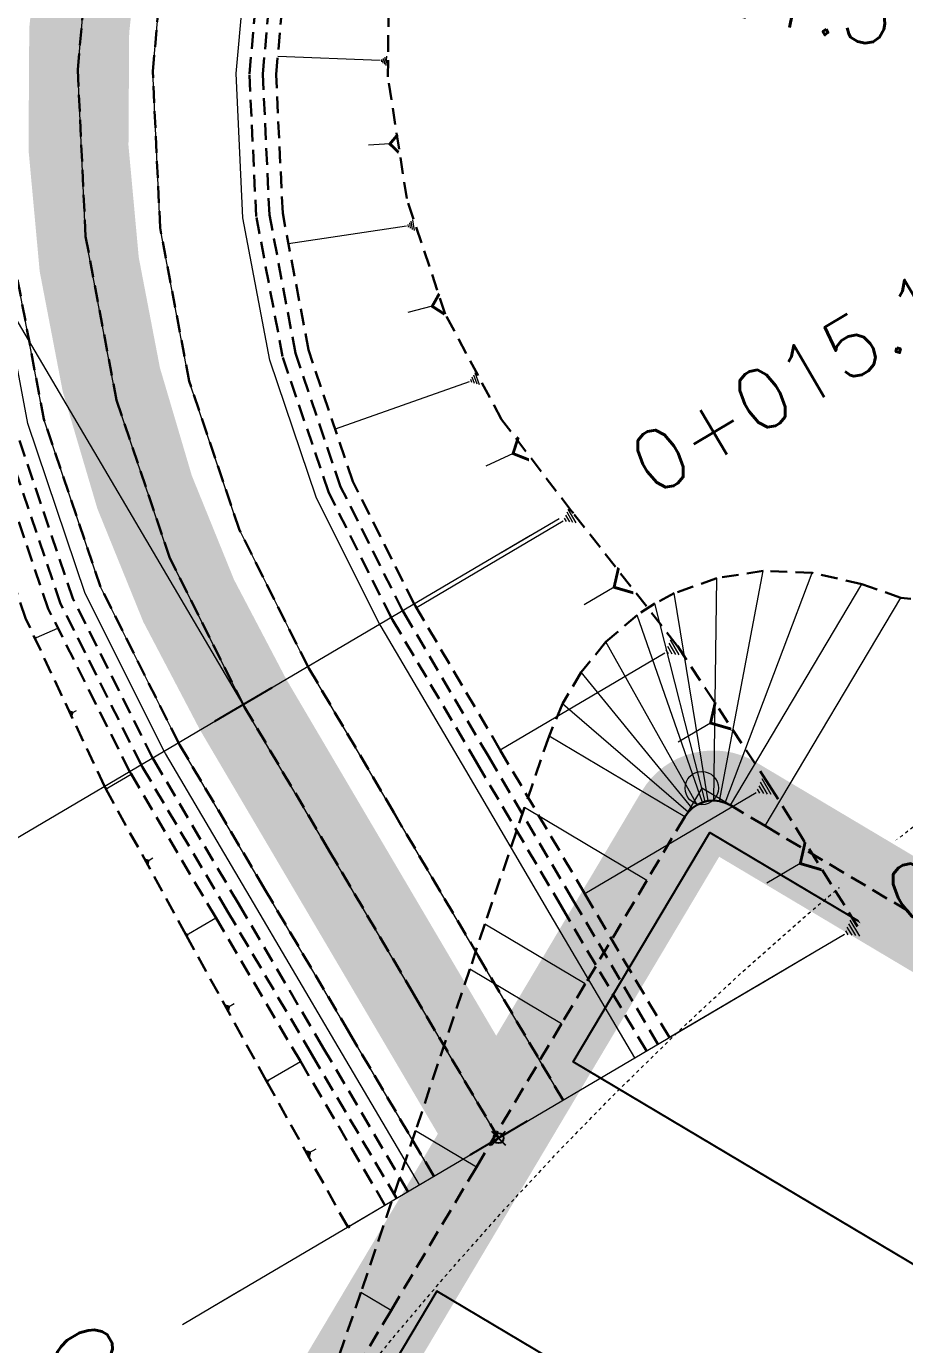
# Model space of a CAD drawing. Header units: metres. Extents: x 544752 to 548977, y 1840603 to 1844608.
# Drawn here: x 544916 to 544942.33, y 1843823.19 to 1843862.71 of the extents above; entities that cross this region are included whole.
import ezdxf

# ---------------------------------------------------------------- set-up
doc = ezdxf.new("R2010")
doc.units = ezdxf.units.M
doc.header["$MEASUREMENT"] = 0
for name, pattern in [('ACAD_ISO02W100', [15, 12, -3]), ('Anordnung Grundriss$0$GESTRICHELT', [0.75, 0.5, -0.25]), ('HIDDEN', [0.375, 0.25, -0.125])]:
    doc.linetypes.add(name, pattern=pattern)
doc.layers.add('C-ROAD', color=7, linetype='Continuous')
for name, color, linetype, lineweight in [('C-ROAD-CORR', 5, 'Continuous', 0), ('C-ROAD-MARK', 212, 'Continuous', 0), ('C-ROAD-SAMP', 150, 'HIDDEN', 0), ('C-ROAD-SAMP-TEXT', 11, 'Continuous', 0), ('C-ROAD-STAN', 11, 'Continuous', 0), ('C-TOPO-FEAT', 94, 'Continuous', 5), ('Đường', 5, 'ACAD_ISO02W100', 5)]:
    doc.layers.add(name, color=color, linetype=linetype, lineweight=lineweight)

# ---------------------------------------------------------------- blocks, each defined once
blk = doc.blocks.new('TB')
at = {"layer": 'Defpoints', "color": 5, "linetype": 'Anordnung Grundriss$0$GESTRICHELT', "lineweight": 5, "ltscale": 0.2}
blk.add_circle((-0.4049538253086098, -1.769394799566726e-07), 105.7280000291212, dxfattribs=at)
blk = doc.blocks.new('RFEWF34RF')
blk.add_lwpolyline([(467558.3739784134, 1441381.465170017), (467628.3739784134, 1441381.465170017), (467628.3739784134, 1441366.465170017), (467558.3739784134, 1441366.465170017)], close=True)
blk = doc.blocks.new('GFERFERF')
blk.add_lwpolyline([(467513.3739784134, 1441358.465170017), (467628.3739784134, 1441358.465170017), (467628.3739784134, 1441366.465170017), (467513.3739784134, 1441366.465170017)], close=True)
blk = doc.blocks.new('fcwdăed')
at = {"xscale": -1, "rotation": 19.89216182940478}
for name, p in [('GFERFERF', (1396356.812540187, 242240.5363757809, -3.31594075425429)), ('RFEWF34RF', (1396367.360318515, 242211.3860006156, -3.31594075425429))]:
    blk.add_blockref(name, p, dxfattribs=at)
blk = doc.blocks.new('STA')
blk.add_circle((0, 0), 0.03600344113496039)
blk = doc.blocks.new('PI')
h = blk.add_hatch(color=256)
h.dxf.hatch_style = 1
h.paths.add_polyline_path([(0.01097384885793593, 0, 1), (-0.01097384885793593, 0, 1)])
at = {"xscale": 0.3048, "yscale": 0.3048, "zscale": 0.3048}
blk.add_blockref('STA', (0, 0), dxfattribs=at)

msp = doc.modelspace()

# ---------------------------------------------------------------- linework, layer by layer
at = {"layer": 'C-ROAD', "color": 3, "linetype": 'Continuous', "lineweight": 13}
for p, q in [((544922.4993939651, 1843842.378310709), (544906.0413623105, 1843870.318242369)), ((544936.2510902489, 1843839.873911253), (544935.7396995205, 1843839.01456294)), ((544937.1104385619, 1843839.362520525), (544936.2510902489, 1843839.873911253))]:
    msp.add_line(p, q, dxfattribs=at)
at = {"layer": 'C-ROAD', "color": 1, "linetype": 'ACAD_ISO02W100', "lineweight": 60, "ltscale": 0.1, "const_width": 3, "flags": 128}
msp.add_lwpolyline([(544930.1552338644, 1843829.381395398), (544922.4993939651, 1843842.378310709)], dxfattribs=at)
at = {"layer": 'C-ROAD', "color": 1, "linetype": 'ACAD_ISO02W100', "lineweight": -3, "ltscale": 0.1, "const_width": 3, "flags": 128}
msp.add_lwpolyline([(544937.1104385619, 1843839.362520525, 0.414213562373095), (544935.7396995205, 1843839.01456294)], format="xyb", dxfattribs=at)
at = {"layer": 'C-ROAD-CORR', "color": 160, "linetype": 'Continuous'}
for p, q in [((544926.6106265621, 1843861.68619206, 762.7024715105712), (544923.5360339339, 1843861.809653724, 759.62214324127)), ((544926.746691124, 1843861.575341463, 762.843022826742), (544926.7551412133, 1843861.785775873, 762.843022826742)), ((544926.7920459779, 1843861.538391264, 762.8898732654656), (544926.8033127638, 1843861.818970477, 762.8898732654656)), ((544926.6559814161, 1843861.649241861, 762.7493219492948), (544926.6587981125, 1843861.719386664, 762.7493219492948)), ((544926.7013362701, 1843861.612291662, 762.7961723880184), (544926.7069696629, 1843861.752581269, 762.7961723880184)), ((544926.8982760047, 1843859.187107953, 762.8817036967818), (544926.2605409793, 1843859.152964661, 762.2415729081604)), ((544927.3969936384, 1843856.722367106, 763.0922341992135), (544923.8569619034, 1843856.194279777, 759.507273061881)), ((544927.4568422417, 1843856.690026904, 763.1467437563537), (544927.4447978406, 1843856.770766508, 763.1467437563537)), ((544927.5166908449, 1843856.657686703, 763.2012533134938), (544927.4926020429, 1843856.819165911, 763.2012533134938)), ((544927.5765394482, 1843856.625346501, 763.2557628706339), (544927.540406245, 1843856.867565314, 763.2557628706339)), ((544927.6363880514, 1843856.5930063, 763.3102724277741), (544927.5882104473, 1843856.915964716, 763.3102724277741)), ((544928.1685459501, 1843854.319060338, 763.3468956742597), (544927.4392117868, 1843854.137602787, 762.5947578112552)), ((544929.5899339301, 1843851.960237467, 763.9230452691581), (544929.4602247734, 1843852.326805996, 763.9230452691581)), ((544929.2807003324, 1843852.05704896, 763.6632421485474), (544925.2613194593, 1843850.634803291, 759.3901760887148)), ((544929.3580087317, 1843852.032846087, 763.7281929287001), (544929.3255814427, 1843852.124488219, 763.7281929287001)), ((544929.4353171312, 1843852.008643214, 763.7931437088528), (544929.3704625529, 1843852.191927478, 763.7931437088528)), ((544929.5126255306, 1843851.98444034, 763.8580944890055), (544929.4153436632, 1843852.259366737, 763.8580944890055)), ((544930.5915085403, 1843849.904994526, 764.0095080301912), (544929.7752859779, 1843849.522761104, 763.1064924137859)), ((544932.1955318057, 1843847.86356634, 764.4590246883946), (544932.1363203691, 1843847.964086471, 764.4590246883946)), ((544932.2921509448, 1843847.852780566, 764.5368001228297), (544932.1737280713, 1843848.053820828, 764.5368001228297)), ((544932.3887700838, 1843847.841994792, 764.6145755572649), (544932.2111357736, 1843848.143555184, 764.6145755572649)), ((544932.4853892227, 1843847.831209018, 764.6923509917), (544932.2485434759, 1843848.233289541, 764.6923509917)), ((544932.0989126668, 1843847.874352114, 764.3812492539595), (544927.6954153568, 1843845.280469674, 759.2705727163087)), ((544936.7856834937, 1843839.485601411, 759.1735901910492), (544938.0966561742, 1843846.386414672, 766.1978248848941)), ((544936.7856834937, 1843839.485601411, 759.1735901910492), (544938.0966561742, 1843846.386414672, 766.1978248848941)), ((544936.7856834937, 1843839.485601411, 759.1735901910492), (544938.0966561742, 1843846.386414672, 766.1978248848941)), ((544936.7856834937, 1843839.485601411, 759.1735901910492), (544938.0966561742, 1843846.386414672, 766.1978248848941)), ((544936.6122510385, 1843839.503085046, 759.1767497881841), (544936.7002963646, 1843846.170985018, 765.8452310261324)), ((544936.6122510385, 1843839.503085046, 759.1767497881841), (544936.7002963646, 1843846.170985018, 765.8452310261324)), ((544936.6122510385, 1843839.503085046, 759.1767497881841), (544936.7002963646, 1843846.170985018, 765.8452310261324)), ((544936.6122510385, 1843839.503085046, 759.1767497881841), (544936.7002963646, 1843846.170985018, 765.8452310261324)), ((544936.9534451186, 1843839.438267161, 759.1702227517351), (544939.5642713568, 1843846.327062675, 766.5371703748242)), ((544936.9534451186, 1843839.438267161, 759.1702227517351), (544939.5642713568, 1843846.327062675, 766.5371703748242)), ((544936.9534451186, 1843839.438267161, 759.1702227517351), (544939.5642713568, 1843846.327062675, 766.5371703748242)), ((544936.9534451186, 1843839.438267161, 759.1702227517351), (544939.5642713568, 1843846.327062675, 766.5371703748242)), ((544933.62230133, 1843845.895903851, 764.6476126541083), (544932.7214525093, 1843845.365258373, 763.6020921035896)), ((544936.4384174108, 1843839.490186835, 759.1796055403755), (544935.4252145739, 1843845.71594408, 765.4872701838157)), ((544936.4384174108, 1843839.490186835, 759.1796055403755), (544935.4252145739, 1843845.71594408, 765.4872701838157)), ((544936.4384174108, 1843839.490186835, 759.1796055403755), (544935.4252145739, 1843845.71594408, 765.4872701838157)), ((544936.4384174108, 1843839.490186835, 759.1796055403755), (544935.4252145739, 1843845.71594408, 765.4872701838157)), ((544936.3530046657, 1843839.472431083, 759.180838108706), (544934.8462918812, 1843845.407953484, 765.3046122374701)), ((544936.3530046657, 1843839.472431083, 759.180838108706), (544934.8462918812, 1843845.407953484, 765.3046122374701)), ((544936.3530046657, 1843839.472431083, 759.180838108706), (544934.8462918812, 1843845.407953484, 765.3046122374701)), ((544936.3530046657, 1843839.472431083, 759.180838108706), (544934.8462918812, 1843845.407953484, 765.3046122374701)), ((544936.2694644572, 1843839.447298685, 759.1820706770445), (544934.309451795, 1843845.061962459, 765.1290109772631)), ((544936.2694644572, 1843839.447298685, 759.1820706770445), (544934.309451795, 1843845.061962459, 765.1290109772631)), ((544936.2694644572, 1843839.447298685, 759.1820706770445), (544934.309451795, 1843845.061962459, 765.1290109772631)), ((544936.2694644572, 1843839.447298685, 759.1820706770445), (544934.309451795, 1843845.061962459, 765.1290109772631)), ((544916.2501284564, 1843844.406374692, 760.1705994477486), (544916.2757094414, 1843844.347770724, 760.1705994477486)), ((544916.2630934075, 1843844.403312693, 760.1599313527047), (544916.2822791461, 1843844.359359717, 760.1599313527047)), ((544916.2760583585, 1843844.400250694, 760.1492632576608), (544916.288848851, 1843844.370948711, 760.1492632576608)), ((544916.2890233096, 1843844.397188696, 760.1385951626169), (544916.2954185557, 1843844.382537704, 760.1385951626169)), ((544916.3019882606, 1843844.394126697, 760.127927067573), (544916.944155787, 1843844.674436691, 759.4265372667776)), ((544936.1105257275, 1843839.37572373, 759.1840702962558), (544933.3765331744, 1843844.258920057, 764.7805264653698)), ((544936.1105257275, 1843839.37572373, 759.1840702962558), (544933.3765331744, 1843844.258920057, 764.7805264653698)), ((544936.1105257275, 1843839.37572373, 759.1840702962558), (544933.3765331744, 1843844.258920057, 764.7805264653698)), ((544936.1105257275, 1843839.37572373, 759.1840702962558), (544933.3765331744, 1843844.258920057, 764.7805264653698)), ((544935.2534496408, 1843843.904996139, 765.0004999305338), (544935.1870982485, 1843844.017637395, 765.0004999305338)), ((544935.3617195078, 1843843.892909772, 765.0876538427037), (544935.2290167235, 1843844.118192285, 765.0876538427037)), ((544935.469989375, 1843843.880823405, 765.1748077548737), (544935.2709351983, 1843844.218747174, 765.1748077548737)), ((544935.5782592421, 1843843.868737038, 765.2619616670436), (544935.3128536731, 1843844.319302064, 765.2619616670436)), ((544935.1451797737, 1843843.917082505, 764.9133460183639), (544930.2106908752, 1843841.010419186, 759.1864033490552)), ((544935.9664304949, 1843839.277636738, 759.1855436405941), (544932.6385685154, 1843843.351681024, 764.446009608299)), ((544935.9664304949, 1843839.277636738, 759.1855436405941), (544932.6385685154, 1843843.351681024, 764.446009608299)), ((544935.9664304949, 1843839.277636738, 759.1855436405941), (544932.6385685154, 1843843.351681024, 764.446009608299)), ((544935.9664304949, 1843839.277636738, 759.1855436405941), (544932.6385685154, 1843843.351681024, 764.446009608299)), ((544917.3680386356, 1843842.136595376, 760.1472669483715), (544917.4979998474, 1843842.203132125, 760.0009148254868)), ((544935.8415570201, 1843839.156018034, 759.1864459432392), (544932.0750982908, 1843842.402152249, 764.1587289901067)), ((544935.8415570201, 1843839.156018034, 759.1864459432392), (544932.0750982908, 1843842.402152249, 764.1587289901067)), ((544935.8415570201, 1843839.156018034, 759.1864459432392), (544932.0750982908, 1843842.402152249, 764.1587289901067)), ((544935.8415570201, 1843839.156018034, 759.1864459432392), (544932.0750982908, 1843842.402152249, 764.1587289901067)), ((544936.5144364048, 1843841.825929664, 764.9893821180052), (544935.5427282783, 1843841.253544474, 763.8616226182198)), ((544935.7396995205, 1843839.01456294, 759.1867497881819), (544931.6719352443, 1843841.435254184, 763.9202952145341)), ((544935.7396995205, 1843839.01456294, 759.1867497881819), (544931.6719352443, 1843841.435254184, 763.9202952145341)), ((544935.7396995205, 1843839.01456294, 759.1867497881819), (544931.6719352443, 1843841.435254184, 763.9202952145341)), ((544935.7396995205, 1843839.01456294, 759.1867497881819), (544931.6719352443, 1843841.435254184, 763.9202952145341)), ((544918.4390931654, 1843839.882046748, 760.166786881039), (544919.141684276, 1843840.295908416, 759.3513632184666)), ((544938.2219017085, 1843839.696996432, 765.3376528098062), (544938.0146155045, 1843840.04889528, 765.3376528098062)), ((544938.3346491533, 1843839.684410225, 765.4284110341625), (544938.0582675477, 1843840.153608689, 765.4284110341625)), ((544918.3774296799, 1843839.888930358, 760.21642408984), (544918.4152191243, 1843839.824777212, 760.21642408984)), ((544918.3928455513, 1843839.887209455, 760.2040147876397), (544918.4211876346, 1843839.839094596, 760.2040147876397)), ((544918.4082614226, 1843839.885488553, 760.1916054854395), (544918.4271561449, 1843839.85341198, 760.1916054854395)), ((544918.423677294, 1843839.88376765, 760.1791961832392), (544918.4331246552, 1843839.867729364, 760.1791961832392)), ((544937.8836593746, 1843839.734755054, 765.0653781367371), (544932.745101169, 1843836.7078846, 759.1015936694652)), ((544937.9964068192, 1843839.722168847, 765.1561363610934), (544937.9273114179, 1843839.839468462, 765.1561363610934)), ((544938.1091542639, 1843839.709582639, 765.2468945854498), (544937.9709634612, 1843839.944181871, 765.2468945854498)), ((544934.6059513991, 1843837.109396341, 759.1867497881827), (544930.9354622015, 1843839.293672631, 763.4579971307915)), ((544934.6059513991, 1843837.109396341, 759.1867497881827), (544930.9354622015, 1843839.293672631, 763.4579971307915)), ((544934.6059513991, 1843837.109396341, 759.1867497881827), (544930.9354622015, 1843839.293672631, 763.4579971307915)), ((544934.6059513991, 1843837.109396341, 759.1867497881827), (544930.9354622015, 1843839.293672631, 763.4579971307915)), ((544919.6474148323, 1843837.693624108, 760.193939391622), (544919.7945357785, 1843837.78028578, 760.0231915712257)), ((544939.2052440952, 1843837.612771996, 765.0846509716158), (544938.203593902, 1843837.022749416, 763.9221408618446)), ((544920.8557372876, 1843835.505201899, 760.2210910036771), (544921.6782549062, 1843835.989706341, 759.2664812469383)), ((544932.7589387103, 1843834.005649735, 759.1867497881841), (544929.7467587991, 1843835.798171877, 762.6919407173577)), ((544932.7589387103, 1843834.005649735, 759.1867497881841), (544929.7467587991, 1843835.798171877, 762.6919407173577)), ((544932.7589387103, 1843834.005649735, 759.1867497881841), (544929.7467587991, 1843835.798171877, 762.6919407173577)), ((544932.7589387103, 1843834.005649735, 759.1867497881841), (544929.7467587991, 1843835.798171877, 762.6919407173577)), ((544920.7835483534, 1843835.513260484, 760.2792008746479), (544920.8277881442, 1843835.438156926, 760.2792008746479)), ((544920.8015955869, 1843835.511245838, 760.2646734069052), (544920.83477543, 1843835.454918169, 760.2646734069052)), ((544920.8196428205, 1843835.509231192, 760.2501459391625), (544920.8417627158, 1843835.471679413, 760.2501459391625)), ((544920.837690054, 1843835.507216546, 760.2356184714198), (544920.8487500018, 1843835.488440656, 760.2356184714198)), ((544932.0489977567, 1843832.812654776, 759.1867497881843), (544929.2991812318, 1843834.449046743, 762.386635659592)), ((544932.0489977567, 1843832.812654776, 759.1867497881843), (544929.2991812318, 1843834.449046743, 762.386635659592)), ((544932.0489977567, 1843832.812654776, 759.1867497881843), (544929.2991812318, 1843834.449046743, 762.386635659592)), ((544932.0489977567, 1843832.812654776, 759.1867497881843), (544929.2991812318, 1843834.449046743, 762.386635659592)), ((544922.0645945631, 1843833.317072026, 760.2476330954106), (544922.2347517107, 1843833.417303184, 760.0501495771814)), ((544923.2734583392, 1843831.128945731, 760.2741677662026), (544924.2148455152, 1843831.68347035, 759.1815986068517)), ((544923.1908367208, 1843831.138168936, 760.3406756270612), (544923.2414700092, 1843831.052211475, 760.3406756270612)), ((544923.2114921254, 1843831.135863135, 760.3240486618465), (544923.2494670916, 1843831.071395039, 760.3240486618465)), ((544923.23214753, 1843831.133557333, 760.3074216966319), (544923.2574641742, 1843831.090578603, 760.3074216966319)), ((544923.2528029346, 1843831.131251532, 760.2907947314172), (544923.2654612566, 1843831.109762167, 760.2907947314172)), ((544929.4920441142, 1843828.515913212, 759.186749788185), (544927.6662800038, 1843829.602409601, 761.311341275727)), ((544929.4920441142, 1843828.515913212, 759.186749788185), (544927.6662800038, 1843829.602409601, 761.311341275727)), ((544929.4920441142, 1843828.515913212, 759.186749788185), (544927.6662800038, 1843829.602409601, 761.311341275727)), ((544929.4920441142, 1843828.515913212, 759.186749788185), (544927.6662800038, 1843829.602409601, 761.311341275727)), ((544924.4933377729, 1843828.946884423, 760.2881266111463), (544924.684337874, 1843829.059393135, 760.0664528671314)), ((544925.7132172066, 1843826.764823116, 760.3020854560899), (544926.7518068923, 1843827.376604924, 759.0967035596497)), ((544925.6220645304, 1843826.774998658, 760.3754605562102), (544925.6779259362, 1843826.680165698, 760.3754605562102)), ((544925.6448526995, 1843826.772454773, 760.3571167811801), (544925.6867487538, 1843826.701330053, 760.3571167811801)), ((544925.6676408686, 1843826.769910887, 760.3387730061501), (544925.6955715714, 1843826.722494407, 760.3387730061501)), ((544925.6904290376, 1843826.767367001, 760.32042923112), (544925.7043943891, 1843826.743658761, 760.32042923112)), ((544926.9350904716, 1843824.219171648, 759.1867497881857), (544926.0328408645, 1843824.756092564, 760.2366728445347)), ((544926.9350904716, 1843824.219171648, 759.1867497881857), (544926.0328408645, 1843824.756092564, 760.2366728445347)), ((544926.9350904716, 1843824.219171648, 759.1867497881857), (544926.0328408645, 1843824.756092564, 760.2366728445347)), ((544926.9350904716, 1843824.219171648, 759.1867497881857), (544926.0328408645, 1843824.756092564, 760.2366728445347))]:
    msp.add_line(p, q, dxfattribs=at)
at = {"layer": 'C-ROAD-CORR', "color": 5, "linetype": 'Anordnung Grundriss$0$GESTRICHELT', "lineweight": 30, "extrusion": (-0.7069136131176055, -0.03784700056741014, 0.7062865906535837), "const_width": 0.1, "elevation": -454461.9691283834}
msp.add_lwpolyline([(-1812089.768649794, 454487.5011832722), (-1812089.501613674, 454487.1451351119), (-1812089.234577555, 454487.5011832722)], dxfattribs=at)
at = {"layer": 'C-ROAD-CORR', "color": 5, "linetype": 'Anordnung Grundriss$0$GESTRICHELT', "lineweight": 30, "extrusion": (-0.6864476063866108, -0.1707874222767129, 0.7068389774751875), "const_width": 0.1, "elevation": -688432.1998179094}
msp.add_lwpolyline([(-1657739.650368388, 688990.5798403061), (-1657739.336020515, 688990.1607098095), (-1657739.021672643, 688990.5798403064)], dxfattribs=at)
at = {"layer": 'C-ROAD-CORR', "color": 5, "linetype": 'Anordnung Grundriss$0$GESTRICHELT', "lineweight": 30, "extrusion": (-0.6409804817323714, -0.300168329395382, 0.7064297531008461), "const_width": 0.1, "elevation": -902215.4996457665}
msp.add_lwpolyline([(-1438719.111959198, 901570.244106926), (-1438718.735075902, 901569.7415958645), (-1438718.358192606, 901570.2441069259)], dxfattribs=at)
at = {"layer": 'C-ROAD-CORR', "color": 5, "linetype": 'Anordnung Grundriss$0$GESTRICHELT', "lineweight": 30, "extrusion": (-0.609262352160411, -0.3588863137750967, 0.7071067812041447), "const_width": 0.1, "elevation": -993197.909732736}
msp.add_lwpolyline([(-1312131.353522761, 994279.8679535873), (-1312130.916162407, 994279.2848064479), (-1312130.478802053, 994279.8679535871)], dxfattribs=at)
at = {"layer": 'C-ROAD-CORR', "color": 5, "linetype": 'Anordnung Grundriss$0$GESTRICHELT', "lineweight": 30, "extrusion": (-0.6092623522135233, -0.3588863135968906, 0.7071067812488288), "const_width": 0.1, "elevation": -993197.9691765403}
msp.add_lwpolyline([(-1312126.413603875, 994280.4567274041), (-1312125.941841466, 994279.8277108582), (-1312125.470079056, 994280.4567274041)], dxfattribs=at)
at = {"layer": 'C-ROAD-CORR', "color": 5, "linetype": 'Anordnung Grundriss$0$GESTRICHELT', "lineweight": 30, "extrusion": (-0.6301620395406613, -0.3226265194299273, -0.7062633594364675), "const_width": 0.1, "elevation": -938795.4750947843}
msp.add_lwpolyline([(-1392917.015743885, -935486.1096421864), (-1392917.076791146, -935486.1910385364), (-1392917.137838409, -935486.1096421869)], dxfattribs=at)
at = {"layer": 'C-ROAD-CORR', "color": 5, "linetype": 'Anordnung Grundriss$0$GESTRICHELT', "lineweight": 30, "extrusion": (-0.6092623521420812, -0.3588863138062625, 0.7071067812041203), "const_width": 0.1, "elevation": -993198.0295216371}
msp.add_lwpolyline([(-1312121.431841711, 994280.671059763), (-1312120.945542485, 994280.0226607965), (-1312120.459243261, 994280.671059763)], dxfattribs=at)
at = {"layer": 'C-ROAD-CORR', "color": 5, "linetype": 'Anordnung Grundriss$0$GESTRICHELT', "lineweight": 30, "extrusion": (-0.6092623521157157, -0.3588863131364125, -0.7071067815668144), "const_width": 0.1, "elevation": -994264.6762745793}
msp.add_lwpolyline([(-1312130.87131808, -993189.5055283564), (-1312130.942745015, -993189.6007642681), (-1312131.014171948, -993189.5055283563)], dxfattribs=at)
at = {"layer": 'C-ROAD-CORR', "color": 5, "linetype": 'Anordnung Grundriss$0$GESTRICHELT', "lineweight": 30, "extrusion": (-0.6092623522608602, -0.3588863144175448, -0.7071067807915256), "const_width": 0.1, "elevation": -994264.6186944256}
msp.add_lwpolyline([(-1312125.860310821, -993189.3549227059), (-1312125.942921785, -993189.465070659), (-1312126.02553275, -993189.3549227058)], dxfattribs=at)
at = {"layer": 'C-ROAD-CORR', "color": 5, "linetype": 'Anordnung Grundriss$0$GESTRICHELT', "lineweight": 30, "extrusion": (-0.6092623524491709, -0.3588863135809524, -0.7071067810538778), "const_width": 0.1, "elevation": -994264.5572292261}
msp.add_lwpolyline([(-1312120.853653262, -993189.2234361304), (-1312120.94638344, -993189.3470763682), (-1312121.039113618, -993189.2234361307)], dxfattribs=at)
at = {"layer": 'C-ROAD-CORR', "color": 1, "linetype": 'Anordnung Grundriss$0$GESTRICHELT', "lineweight": 30}
for points in [[(544926.7518068923, 1843827.376604924, 759.0967035596492), (544924.2140974314, 1843831.684740332, 759.18162364019), (544921.6763879705, 1843835.99287574, 759.2665437207309), (544919.1386785095, 1843840.301011148, 759.3514638012716), (544919.095966993, 1843840.373520235, 759.3528930686797), (544916.6564473575, 1843845.24949175, 759.4363838818125), (544914.8812040591, 1843850.503031645, 759.5213039623533), (544913.8520843119, 1843855.952075849, 759.6062240428942), (544913.5889978061, 1843861.491205355, 759.6911441234349), (544914.0970343002, 1843867.013258336, 759.7760642039758), (544914.3900559435, 1843868.608278748, 759.8008802569343)], [(544925.6341897399, 1843826.718271944, 760.3938043312405), (544923.201109881, 1843831.088039475, 760.3572918288627), (544920.7913782039, 1843835.471560264, 760.2936815457361), (544918.3827793685, 1843839.855748355, 760.2287564921579), (544918.342240879, 1843839.929537465, 760.2276637557222), (544915.9747622893, 1843844.964913854, 760.1750848434873), (544914.1765552271, 1843850.31839482, 760.2497411479843), (544913.1859203218, 1843855.873735144, 760.2769786385909), (544913.1548301714, 1843861.500820002, 760.1254182033042)]]:
    msp.add_polyline3d(points, dxfattribs=at)
at = {"layer": 'C-ROAD-CORR', "color": 92, "linetype": 'Anordnung Grundriss$0$GESTRICHELT', "lineweight": 30}
for points in [[(544927.0964577249, 1843827.579621681, 758.6967035596492), (544924.558748264, 1843831.887757089, 758.78162364019), (544922.021038803, 1843836.195892497, 758.8665437207309), (544919.4833293421, 1843840.504027905, 758.9514638012716), (544919.4406178256, 1843840.576536992, 758.9528930686797), (544917.0255737583, 1843845.403588149, 759.0363838818125), (544915.2681413797, 1843850.604419563, 759.1213039623533), (544914.2493467351, 1843855.998793802, 759.2062240428942), (544913.9888997619, 1843861.482349523, 759.291144123435), (544914.4918391533, 1843866.949000045, 759.3760642039758), (544914.7819209264, 1843868.528017704, 759.4008802569343)], [(544927.4411085575, 1843827.782638438, 758.6967035596492), (544924.9033990966, 1843832.090773846, 758.78162364019), (544922.3656896356, 1843836.398909254, 758.8665437207309), (544919.8279801747, 1843840.707044662, 758.9514638012716), (544919.7852686582, 1843840.779553749, 758.9528930686797), (544917.3947001591, 1843845.557684548, 759.0363838818125), (544915.6550787002, 1843850.705807481, 759.1213039623533), (544914.6466091581, 1843856.045511756, 759.2062240428942), (544914.3888017177, 1843861.47349369, 759.291144123435), (544914.8866440066, 1843866.884741755, 759.3760642039758), (544915.1737859093, 1843868.44775666, 759.4008802569343)]]:
    msp.add_polyline3d(points, dxfattribs=at)
at = {"layer": 'C-ROAD-MARK', "color": 212, "linetype": 'Continuous', "lineweight": -3}
for p, q in [((544929.9431018301, 1843829.169263364), (544930.3673658988, 1843829.593527433)), ((544929.9431018301, 1843829.593527433), (544930.3673658988, 1843829.169263364))]:
    msp.add_line(p, q, dxfattribs=at)
msp.add_circle((544930.1552338644, 1843829.381395398), 0.15, dxfattribs=at)
at = {"layer": 'C-ROAD-SAMP', "color": 1, "linetype": 'Continuous', "lineweight": 13}
for points in [[(544913.8831231496, 1843837.302891787), (544922.4993939652, 1843842.378310709), (544931.1156647808, 1843847.453729631)], [(544921.538963049, 1843824.305976477), (544930.1552338646, 1843829.381395399), (544938.7715046802, 1843834.456814321)]]:
    msp.add_lwpolyline(points, dxfattribs=at)
at = {"layer": 'C-ROAD-SAMP-TEXT', "color": 4, "linetype": 'Continuous', "lineweight": 5}
for p, q in [((544930.2540376993, 1843846.946187739), (544931.9772918625, 1843847.961271523)), ((544937.9098775986, 1843833.949272428), (544939.6331317618, 1843834.964356213))]:
    msp.add_line(p, q, dxfattribs=at)
at = {"layer": 'C-ROAD-SAMP-TEXT', "color": 1, "linetype": 'Continuous', "lineweight": -3}
for p, q in [((544923.3610210468, 1843842.885852601), (544921.6377668836, 1843841.870768817)), ((544931.0168609461, 1843829.888937291), (544929.2936067829, 1843828.873853506))]:
    msp.add_line(p, q, dxfattribs=at)
at = {"layer": 'C-ROAD-SAMP-TEXT', "color": 4, "linetype": 'Continuous', "lineweight": 9}
msp.add_line((544920.6773359674, 1843823.798434585), (544922.4005901306, 1843824.813518369), dxfattribs=at)

# ---------------------------------------------------------------- block references
at = {"rotation": 309.3513282273531}
msp.add_blockref('fcwdăed', (-863020.6007982781, 1292227.803027287, 1000002.315940754), dxfattribs=at)
at = {"layer": 'C-ROAD-STAN', "color": 3, "linetype": 'Continuous', "lineweight": -3, "xscale": 45.56286554269575, "yscale": 45.56286554269575, "zscale": 45.56286554269575, "rotation": 334.5}
msp.add_blockref('PI', (544936.251090249, 1843839.873911253), dxfattribs=at)
at = {"layer": 'Đường', "rotation": 16.85361158989377}
msp.add_blockref('TB', (545008.8996636067, 1843756.179307224), dxfattribs=at)

# ---------------------------------------------------------------- next in the draw order: texts
at = {"layer": 'C-ROAD-SAMP-TEXT', "color": 1, "linetype": 'Continuous', "lineweight": -3, "char_height": 1.8, "attachment_point": 5, "bg_fill": 3, "box_fill_scale": 1.416666666666667, "bg_fill_color": 256, "bg_fill_true_color": 13158600, "bg_fill_transparency": 0}
for s, insert, width, rotation in [('{\\Fsimplex.shx|c0;0+041.5}', (544936.8733093392, 1843864.003301359), 10.908, 348.4248755523915), ('{\\Fsimplex.shx|c0;0+015.1}', (544938.8703085149, 1843852.021606661), 10.12885714285714, 30.50023468337393), ('{\\Fsimplex.shx|c0;0+000.0}', (544946.5261484142, 1843839.02469135), 11.25428571428571, 30.50023468337393)]:
    msp.add_mtext(s, dxfattribs=dict(at, insert=insert, width=width, rotation=rotation))
at = {"layer": 'C-ROAD-SAMP-TEXT', "color": 1, "linetype": 'Continuous', "lineweight": 13, "insert": (544918.0924547227, 1843822.275808908), "char_height": 1.8, "width": 2.250857142857143, "attachment_point": 5, "rotation": 300.50023468337395, "bg_fill": 3, "box_fill_scale": 1.416666666666667, "bg_fill_color": 256, "bg_fill_true_color": 13158600, "bg_fill_transparency": 0}
msp.add_mtext('{\\Fsimplex.shx|c0;C1}', dxfattribs=at)

# ---------------------------------------------------------------- next in the draw order: linework, layer by layer
at = {"layer": 'C-ROAD', "color": 1, "linetype": 'ACAD_ISO02W100', "lineweight": -3, "ltscale": 0.1, "const_width": 3, "flags": 128}
msp.add_lwpolyline([(544922.4993939651, 1843842.378310709, -0.3846187613420152), (544932.1585517897, 1843889.537997853)], format="xyb", dxfattribs=at)
at = {"layer": 'C-ROAD', "color": 1, "linetype": 'ACAD_ISO02W100', "lineweight": 60, "ltscale": 0.1, "const_width": 3, "flags": 128}
for points in [[(545035.935494541, 1843780.552586749), (544937.1104385619, 1843839.362520525)], [(544935.7396995205, 1843839.01456294), (544919.8865831676, 1843812.374758907)]]:
    msp.add_lwpolyline(points, dxfattribs=at)
at = {"layer": 'C-ROAD-CORR', "color": 160, "linetype": 'Continuous'}
for p, q in [((544937.1104385619, 1843839.362520525, 759.1667497881776), (544941.0546168375, 1843845.990374254, 766.8794009097788)), ((544937.1104385619, 1843839.362520525, 759.1667497881776), (544941.0546168375, 1843845.990374254, 766.8794009097788)), ((544937.1104385619, 1843839.362520525, 759.1667497881776), (544941.0546168375, 1843845.990374254, 766.8794009097788)), ((544937.1104385619, 1843839.362520525, 759.1667497881776), (544941.0546168375, 1843845.990374254, 766.8794009097788)), ((544938.1521523532, 1843838.742605682, 759.1425055143288), (544942.2205593408, 1843845.579215119, 767.0980799136025)), ((544938.1521523532, 1843838.742605682, 759.1425055143288), (544942.2205593408, 1843845.579215119, 767.0980799136025)), ((544938.1521523532, 1843838.742605682, 759.1425055143288), (544942.2205593408, 1843845.579215119, 767.0980799136025)), ((544938.1521523532, 1843838.742605682, 759.1425055143288), (544942.2205593408, 1843845.579215119, 767.0980799136025)), ((544940.7569908989, 1843835.465095518, 765.2891972025775), (544940.6159398837, 1843835.704550381, 765.2891972025775)), ((544940.8720719403, 1843835.452248807, 765.3818339006169), (544940.6604954178, 1843835.811431102, 765.3818339006169)), ((544940.9871529818, 1843835.439402096, 765.4744705986564), (544940.7050509518, 1843835.918311823, 765.4744705986564)), ((544940.5268288158, 1843835.490788939, 765.1039238064986), (544935.2819149997, 1843832.401269657, 759.01670355965)), ((544940.6419098573, 1843835.477942228, 765.1965605045381), (544940.5713843498, 1843835.59766966, 765.1965605045381))]:
    msp.add_line(p, q, dxfattribs=at)
at = {"layer": 'C-ROAD-CORR', "color": 11, "linetype": 'Anordnung Grundriss$0$GESTRICHELT', "lineweight": 30}
for points in [[(544925.6341897399, 1843826.718271944, 760.3938043312405), (544923.201109881, 1843831.088039475, 760.3572918288627), (544920.7913782039, 1843835.471560264, 760.2936815457361), (544918.3827793685, 1843839.855748355, 760.2287564921579), (544918.342240879, 1843839.929537465, 760.2276637557222), (544915.9747622893, 1843844.964913854, 760.1750848434873), (544914.1765552271, 1843850.31839482, 760.2497411479843), (544913.1859203218, 1843855.873735144, 760.2769786385909), (544913.1548301714, 1843861.500820002, 760.1254182033042), (544913.6154599027, 1843867.091639205, 759.4507899873486), (544913.3877075012, 1843868.813577858, 759.118775630111), (544915.3606901574, 1843872.413162222, 759.0570234054771), (544915.6134063408, 1843878.408788351, 757.8499158687264), (544917.5667114753, 1843884.063192475, 757.2319288196803), (544919.935054009, 1843889.892547368, 756.2250852812055), (544923.2283727081, 1843895.523471963, 755.1954141436506), (544925.5076785849, 1843898.575683886, 754.6014437396378), (544926.974291638, 1843900.230181332, 754.329305074493), (544930.04741409, 1843904.490037303, 753.3412325605099), (544931.7474023869, 1843906.650904296, 752.8977072984113), (544933.2674049702, 1843908.550317863, 752.5277230232989), (544936.0502609207, 1843913.204608884, 751.295440407118), (544938.6882065362, 1843918.055814516, 749.9849851131136), (544943.5413015012, 1843919.896915501, 751.2509007704045)], [(544940.9259202547, 1843835.725873964, 765.5671072966957), (544938.2737220579, 1843839.966569721, 765.5191523338405), (544935.5160923061, 1843844.145160964, 765.3488340455255), (544932.4012955264, 1843848.113362779, 764.7639895247839), (544932.3446490952, 1843848.177663497, 764.7492460011961), (544930.250515371, 1843850.924504228, 764.1874548471064), (544928.5572974586, 1843854.08653359, 763.6790908068942), (544927.4052306149, 1843857.545922184, 763.2727664933383), (544926.8405778208, 1843861.197748994, 762.9659730367308), (544926.8707216522, 1843864.93421775, 762.7378375879222), (544927.0058110731, 1843866.02434367, 762.6985352444111), (544927.5692629407, 1843868.62927246, 762.6565558318053), (544928.8954623186, 1843872.159882724, 762.7005398299781), (544930.8121266686, 1843875.404979981, 762.876692431799), (544933.2212430413, 1843878.282871619, 763.1436608387148), (544936.0097688755, 1843880.756130826, 763.4432382729414), (544937.6572544761, 1843882.065964191, 763.4960986203394), (544939.2908586907, 1843883.493542007, 763.3512740230677), (544943.0804372659, 1843886.779825741, 763.035486529968)], [(544947.7480483885, 1843845.090427196, 767.9347474870881), (544942.2205593407, 1843845.579215119, 767.0980799136025), (544941.0546168373, 1843845.990374254, 766.8794009097788), (544939.5642713584, 1843846.327062674, 766.5371703748242), (544938.096656175, 1843846.386414671, 766.1978248848941), (544936.7002963664, 1843846.170985018, 765.8452310261324), (544935.4252145746, 1843845.71594408, 765.4872701838157), (544934.8462918818, 1843845.407953484, 765.3046122374701), (544934.309451796, 1843845.06196246, 765.1290109772631), (544933.376533176, 1843844.258920058, 764.7805264653698), (544932.6385685165, 1843843.351681025, 764.446009608299), (544932.0750982916, 1843842.40215225, 764.1587289901067), (544931.6719352442, 1843841.435254184, 763.9202952145341), (544930.9354622014, 1843839.293672631, 763.4579971307915), (544929.746758799, 1843835.798171877, 762.6919407173577), (544929.2991812315, 1843834.449046743, 762.386635659592), (544927.6662800037, 1843829.602409601, 761.311341275727), (544926.0328408644, 1843824.756092564, 760.2366728445347), (544924.3544112901, 1843819.936548946, 759.1683439499927)], [(544942.4488939174, 1843836.185652039, 759.0425055143287), (544938.1521523531, 1843838.742605682, 759.1425055143288), (544937.1104385616, 1843839.362520525, 759.1667497881776), (544936.9534451187, 1843839.438267161, 759.1702227517351), (544936.7856834937, 1843839.48560141, 759.1735901910492), (544936.6122510387, 1843839.503085045, 759.1767497881841), (544936.4384174108, 1843839.490186835, 759.1796055403755), (544936.3530046657, 1843839.472431083, 759.180838108706), (544936.2694644572, 1843839.447298685, 759.1820706770445), (544936.1105257276, 1843839.37572373, 759.1840702962558), (544935.9664304949, 1843839.277636738, 759.1855436405941), (544935.8415570201, 1843839.156018034, 759.1864459432392), (544935.7396995204, 1843839.01456294, 759.1867497881819), (544934.605951399, 1843837.109396341, 759.1867497881827), (544932.7589387102, 1843834.005649735, 759.1867497881841), (544932.0489977564, 1843832.812654776, 759.1867497881843), (544929.492044114, 1843828.515913212, 759.186749788185), (544926.9350904715, 1843824.219171648, 759.1867497881857), (544924.3781368291, 1843819.922430083, 759.1867497881865)]]:
    msp.add_polyline3d(points, dxfattribs=at)
at = {"layer": 'C-ROAD-CORR', "color": 5, "linetype": 'Anordnung Grundriss$0$GESTRICHELT', "lineweight": 30}
for points in [[(544928.2165729309, 1843828.239426141, 759.1167035596492), (544925.67886347, 1843832.547561549, 759.20162364019), (544923.141154009, 1843836.855696956, 759.2865437207308), (544920.6034445481, 1843841.163832364, 759.3714638012716), (544920.5607330316, 1843841.236341452, 759.3728930686797), (544918.2252345609, 1843845.904401446, 759.4563838818125), (544916.5256876714, 1843850.933930298, 759.5413039623533), (544915.5404496102, 1843856.150627151, 759.6262240428941), (544915.2885811181, 1843861.453568067, 759.7111441234349), (544915.7749549262, 1843866.740160601, 759.7960642039758), (544916.055482121, 1843868.267169311, 759.8208802569343), (544916.9901614861, 1843871.908128588, 759.8809842845166), (544918.9106910105, 1843876.857490814, 759.9659043650574), (544921.4993883017, 1843881.492495284, 760.0508244455982), (544924.7061715671, 1843885.723471671, 760.1357445261391), (544928.4690013194, 1843889.468566109, 760.2206646066799), (544930.8249555032, 1843891.350184639, 760.2688674451889), (544932.5661612836, 1843892.631545689, 760.3055846872207), (544936.5932430286, 1843895.595092992, 760.3905047677615), (544938.7275679039, 1843897.165752127, 760.4355118105259), (544940.6203247736, 1843898.558640296, 760.4847934220944), (544944.6474065187, 1843901.522187599, 760.6519888270265)], [(544932.093894798, 1843830.523364656, 759.1167035596492), (544929.556185337, 1843834.831500064, 759.20162364019), (544927.0184758761, 1843839.139635471, 759.2865437207308), (544924.4807664151, 1843843.447770879, 759.3714638012716), (544924.4380548986, 1843843.520279967, 759.3728930686797), (544922.37790657, 1843847.637985936, 759.4563838818125), (544920.8787325273, 1843852.074544379, 759.5413039623533), (544920.0096518705, 1843856.676204127, 759.6262240428941), (544919.7874781206, 1843861.353939952, 759.7111441234349), (544920.2165095245, 1843866.017254832, 759.7960642039758), (544920.4639631789, 1843867.364232569, 759.8208802569343), (544921.2884458989, 1843870.57593074, 759.8809842845166), (544922.9825492091, 1843874.941774026, 759.9659043650574), (544925.2660447732, 1843879.030321645, 760.0508244455982), (544928.0947553322, 1843882.762475205, 760.1357445261391), (544931.4139557182, 1843886.066031232, 760.2206646066799), (544933.4921480762, 1843887.725811068, 760.2688674451889), (544935.2333538566, 1843889.007172118, 760.3055846872207), (544939.2604356016, 1843891.970719422, 760.3905047677615), (544941.3947604769, 1843893.541378557, 760.4355118105259), (544943.2875173466, 1843894.934266725, 760.4847934220944)]]:
    msp.add_polyline3d(points, dxfattribs=at)
at = {"layer": 'C-ROAD-CORR', "color": 160, "linetype": 'Anordnung Grundriss$0$GESTRICHELT', "lineweight": 30}
for points in [[(544928.2165729309, 1843828.239426141, 758.9667035596492), (544925.67886347, 1843832.547561549, 759.05162364019), (544923.141154009, 1843836.855696956, 759.1365437207309), (544920.6034445481, 1843841.163832364, 759.2214638012716), (544920.5607330316, 1843841.236341452, 759.2228930686797), (544918.2252345609, 1843845.904401446, 759.3063838818125), (544916.5256876714, 1843850.933930298, 759.3913039623533), (544915.5404496102, 1843856.150627151, 759.4762240428942), (544915.2885811181, 1843861.453568067, 759.5611441234349), (544915.7749549262, 1843866.740160601, 759.6460642039758), (544916.055482121, 1843868.267169311, 759.6708802569343), (544916.9901614861, 1843871.908128588, 759.7309842845166), (544918.9106910105, 1843876.857490814, 759.8159043650575), (544921.4993883017, 1843881.492495284, 759.9008244455982), (544924.7061715671, 1843885.723471671, 759.9857445261391), (544928.4690013194, 1843889.468566109, 760.0706646066799), (544930.8249555032, 1843891.350184639, 760.1188674451889), (544932.5661612836, 1843892.631545689, 760.1555846872208), (544936.5932430286, 1843895.595092992, 760.2405047677615), (544938.7275679039, 1843897.165752127, 760.2855118105259), (544940.6203247736, 1843898.558640296, 760.3347934220944), (544944.6474065187, 1843901.522187599, 760.5019888270265)], [(544932.093894798, 1843830.523364656, 758.9667035596492), (544929.556185337, 1843834.831500064, 759.05162364019), (544927.0184758761, 1843839.139635471, 759.1365437207309), (544924.4807664151, 1843843.447770879, 759.2214638012716), (544924.4380548986, 1843843.520279967, 759.2228930686797), (544922.37790657, 1843847.637985936, 759.3063838818125), (544920.8787325273, 1843852.074544379, 759.3913039623533), (544920.0096518705, 1843856.676204127, 759.4762240428942), (544919.7874781206, 1843861.353939952, 759.5611441234349), (544920.2165095245, 1843866.017254832, 759.6460642039758), (544920.4639631789, 1843867.364232569, 759.6708802569343), (544921.2884458989, 1843870.57593074, 759.7309842845166), (544922.9825492091, 1843874.941774026, 759.8159043650575), (544925.2660447732, 1843879.030321645, 759.9008244455982), (544928.0947553322, 1843882.762475205, 759.9857445261391), (544931.4139557182, 1843886.066031232, 760.0706646066799), (544933.4921480762, 1843887.725811068, 760.1188674451889), (544935.2333538566, 1843889.007172118, 760.1555846872208), (544939.2604356016, 1843891.970719422, 760.2405047677615), (544941.3947604769, 1843893.541378557, 760.2855118105259), (544943.2875173466, 1843894.934266725, 760.3347934220944)]]:
    msp.add_polyline3d(points, dxfattribs=at)
at = {"layer": 'C-ROAD-CORR', "color": 150, "linetype": 'Anordnung Grundriss$0$GESTRICHELT', "lineweight": 30}
msp.add_polyline3d([(544930.1552338644, 1843829.381395398, 759.1842035596492), (544927.6175244035, 1843833.689530806, 759.26912364019), (544925.0798149426, 1843837.997666214, 759.3540437207308), (544922.5421054816, 1843842.305801622, 759.4389638012716), (544922.4993939651, 1843842.378310709, 759.4403930686797), (544920.3015705654, 1843846.771193691, 759.5238838818125), (544918.7022100993, 1843851.504237338, 759.6088039623532), (544917.7750507403, 1843856.413415639, 759.6937240428941), (544917.5380296194, 1843861.403754009, 759.7786441234349), (544917.9957322254, 1843866.378707717, 759.8635642039758), (544918.2597226499, 1843867.81570094, 759.8883802569343), (544919.1393036925, 1843871.242029664, 759.9484842845166), (544920.9466201098, 1843875.89963242, 760.0334043650574), (544923.3827165375, 1843880.261408465, 760.1183244455982), (544926.4004634497, 1843884.242973438, 760.2032445261391), (544929.9414785188, 1843887.767298671, 760.2881646066799), (544932.1585517897, 1843889.537997853, 760.3363674451889), (544933.8997575701, 1843890.819358904, 760.3730846872207), (544937.9268393151, 1843893.782906207, 760.4580047677615), (544940.0611641904, 1843895.353565342, 760.5030118105259), (544941.9539210601, 1843896.74645351, 760.5522934220944), (544945.9810028052, 1843899.710000814, 760.7194888270265)], dxfattribs=at)
msp.add_polyline3d([(544930.1552338644, 1843829.381395398, 759.1842035596492), (544927.6175244035, 1843833.689530806, 759.26912364019), (544925.0798149426, 1843837.997666214, 759.3540437207308), (544922.5421054816, 1843842.305801622, 759.4389638012716), (544922.4993939651, 1843842.378310709, 759.4403930686797), (544920.3015705654, 1843846.771193691, 759.5238838818125), (544918.7022100993, 1843851.504237338, 759.6088039623532), (544917.7750507403, 1843856.413415639, 759.6937240428941), (544917.5380296194, 1843861.403754009, 759.7786441234349), (544917.9957322254, 1843866.378707717, 759.8635642039758), (544918.2597226499, 1843867.81570094, 759.8883802569343), (544919.1393036925, 1843871.242029664, 759.9484842845166), (544920.9466201098, 1843875.89963242, 760.0334043650574), (544923.3827165375, 1843880.261408465, 760.1183244455982), (544926.4004634497, 1843884.242973438, 760.2032445261391), (544929.9414785188, 1843887.767298671, 760.2881646066799), (544932.1585517897, 1843889.537997853, 760.3363674451889), (544933.8997575701, 1843890.819358904, 760.3730846872207), (544937.9268393151, 1843893.782906207, 760.4580047677615), (544940.0611641904, 1843895.353565342, 760.5030118105259), (544941.9539210601, 1843896.74645351, 760.5522934220944), (544945.9810028052, 1843899.710000814, 760.7194888270265)], dxfattribs=at)
at = {"layer": 'C-ROAD-CORR', "color": 92, "linetype": 'Anordnung Grundriss$0$GESTRICHELT', "lineweight": 30}
for points in [[(544934.5926133344, 1843831.995236143, 758.6167035596492), (544932.0549038735, 1843836.303371551, 758.70162364019), (544929.5171944125, 1843840.611506959, 758.7865437207308), (544926.9794849516, 1843844.919642367, 758.8714638012716), (544926.9367734351, 1843844.992151454, 758.8728930686797), (544925.0540729758, 1843848.75518483, 758.9563838818125), (544923.6840281012, 1843852.809606787, 759.0413039623533), (544922.8898044381, 1843857.014909289, 759.1262240428941), (544922.6867672999, 1843861.289735166, 759.2111441234349), (544923.0788447101, 1843865.551382226, 759.2960642039758), (544923.3049843052, 1843866.782340001, 759.3208802569343), (544924.0584514096, 1843869.717403238, 759.3809842845166), (544925.6066356037, 1843873.707200985, 759.4659043650574), (544927.6934456103, 1843877.443587523, 759.5508244455982), (544930.2785093142, 1843880.854277483, 759.6357445261391), (544933.3118152195, 1843883.873286534, 759.7206646066799), (544935.2110055122, 1843885.390103656, 759.7688674451889), (544936.9522112926, 1843886.671464706, 759.8055846872207), (544940.9792930376, 1843889.63501201, 759.8905047677615), (544943.1136179129, 1843891.205671144, 759.9355118105259)], [(544934.9372641671, 1843832.1982529, 758.6167035596492), (544932.3995547062, 1843836.506388308, 758.70162364019), (544929.8618452452, 1843840.814523716, 758.7865437207308), (544927.3241357843, 1843845.122659124, 758.8714638012716), (544927.2814242678, 1843845.195168211, 758.8728930686797), (544925.4231993766, 1843848.909281229, 758.9563838818125), (544924.0709654216, 1843852.910994705, 759.0413039623533), (544923.2870668613, 1843857.061627242, 759.1262240428941), (544923.0866692557, 1843861.280879333, 759.2111441234349), (544923.4736495633, 1843865.487123935, 759.2960642039758), (544923.6968492881, 1843866.702078957, 759.3208802569343), (544924.4405211351, 1843869.598985652, 759.3809842845166), (544925.9685785547, 1843873.536915049, 759.4659043650574), (544928.028259519, 1843877.224727644, 759.5508244455982), (544930.57971676, 1843880.591077798, 759.6357445261391), (544933.5735889438, 1843883.570838989, 759.7206646066799), (544935.4480892963, 1843885.067937116, 759.7688674451889), (544937.1892950769, 1843886.349298167, 759.8055846872207), (544941.2163768219, 1843889.31284547, 759.8905047677615), (544943.3507016972, 1843890.883504605, 759.9355118105259)]]:
    msp.add_polyline3d(points, dxfattribs=at)
at = {"layer": 'C-ROAD-CORR', "color": 1, "linetype": 'Anordnung Grundriss$0$GESTRICHELT', "lineweight": 30}
for points in [[(544935.2819149997, 1843832.401269657, 759.0167035596492), (544932.7442055388, 1843836.709405065, 759.1016236401899), (544930.2064960778, 1843841.017540472, 759.1865437207308), (544927.6687866169, 1843845.32567588, 759.2714638012716), (544927.6260751004, 1843845.398184967, 759.2728930686797), (544925.7923257774, 1843849.063377628, 759.3563838818125), (544924.4579027422, 1843853.012382624, 759.4413039623532), (544923.6843292844, 1843857.108345195, 759.5262240428941), (544923.4865712115, 1843861.272023501, 759.6111441234349), (544923.8684544165, 1843865.422865645, 759.6960642039758), (544924.088714271, 1843866.621817913, 759.7208802569343), (544924.8225908608, 1843869.480568066, 759.7809842845165), (544926.3305215057, 1843873.366629112, 759.8659043650574), (544928.3630734276, 1843877.005867765, 759.9508244455982), (544930.8809242058, 1843880.327878112, 760.0357445261391), (544933.8353626681, 1843883.268391444, 760.1206646066798), (544935.6851730807, 1843884.745770577, 760.1688674451889), (544937.4263788611, 1843886.027131627, 760.2055846872207), (544941.453460606, 1843888.99067893, 760.2905047677615), (544943.5877854814, 1843890.561338065, 760.3355118105259)], [(544940.9259202547, 1843835.725873964, 765.5671072966957), (544938.2737220579, 1843839.966569721, 765.5191523338405), (544935.5160923061, 1843844.145160964, 765.3488340455255), (544932.4012955264, 1843848.113362779, 764.7639895247839), (544932.3446490952, 1843848.177663497, 764.7492460011961), (544930.250515371, 1843850.924504228, 764.1874548471064), (544928.5572974586, 1843854.08653359, 763.6790908068942), (544927.4052306149, 1843857.545922184, 763.2727664933383), (544926.8405778208, 1843861.197748994, 762.9659730367308), (544926.8707216522, 1843864.93421775, 762.7378375879222), (544927.0058110731, 1843866.02434367, 762.6985352444111), (544927.5692629407, 1843868.62927246, 762.6565558318053), (544928.8954623186, 1843872.159882724, 762.7005398299781), (544930.8121266686, 1843875.404979981, 762.876692431799), (544933.2212430413, 1843878.282871619, 763.1436608387148), (544936.0097688755, 1843880.756130826, 763.4432382729414), (544937.6572544761, 1843882.065964191, 763.4960986203394), (544939.2908586907, 1843883.493542007, 763.3512740230677), (544943.0804372659, 1843886.779825741, 763.035486529968)], [(544947.7480483885, 1843845.090427196, 767.9347474870881), (544942.2205593407, 1843845.579215119, 767.0980799136025), (544941.0546168373, 1843845.990374254, 766.8794009097788), (544939.5642713584, 1843846.327062674, 766.5371703748242), (544938.096656175, 1843846.386414671, 766.1978248848941), (544936.7002963664, 1843846.170985018, 765.8452310261324), (544935.4252145746, 1843845.71594408, 765.4872701838157), (544934.8462918818, 1843845.407953484, 765.3046122374701), (544934.309451796, 1843845.06196246, 765.1290109772631), (544933.376533176, 1843844.258920058, 764.7805264653698), (544932.6385685165, 1843843.351681025, 764.446009608299), (544932.0750982916, 1843842.40215225, 764.1587289901067), (544931.6719352442, 1843841.435254184, 763.9202952145341), (544930.9354622014, 1843839.293672631, 763.4579971307915), (544929.746758799, 1843835.798171877, 762.6919407173577), (544929.2991812315, 1843834.449046743, 762.386635659592), (544927.6662800037, 1843829.602409601, 761.311341275727), (544926.0328408644, 1843824.756092564, 760.2366728445347)], [(544942.4488939174, 1843836.185652039, 759.0425055143287), (544938.1521523531, 1843838.742605682, 759.1425055143288), (544937.1104385616, 1843839.362520525, 759.1667497881776), (544936.9534451187, 1843839.438267161, 759.1702227517351), (544936.7856834937, 1843839.48560141, 759.1735901910492), (544936.6122510387, 1843839.503085045, 759.1767497881841), (544936.4384174108, 1843839.490186835, 759.1796055403755), (544936.3530046657, 1843839.472431083, 759.180838108706), (544936.2694644572, 1843839.447298685, 759.1820706770445), (544936.1105257276, 1843839.37572373, 759.1840702962558), (544935.9664304949, 1843839.277636738, 759.1855436405941), (544935.8415570201, 1843839.156018034, 759.1864459432392), (544935.7396995204, 1843839.01456294, 759.1867497881819), (544934.605951399, 1843837.109396341, 759.1867497881827), (544932.7589387102, 1843834.005649735, 759.1867497881841), (544932.0489977564, 1843832.812654776, 759.1867497881843), (544929.492044114, 1843828.515913212, 759.186749788185), (544926.9350904715, 1843824.219171648, 759.1867497881857)]]:
    msp.add_polyline3d(points, dxfattribs=at)
at = {"layer": 'C-TOPO-FEAT', "color": 94, "linetype": 'Continuous', "lineweight": 0, "ltscale": 2}
for points in [[(544927.7857593901, 1843827.985655195, 759.0967035596492), (544925.2480499292, 1843832.293790603, 759.18162364019), (544922.7103404682, 1843836.60192601, 759.2665437207309), (544920.1726310073, 1843840.910061418, 759.3514638012716), (544920.1299194908, 1843840.982570505, 759.3528930686797), (544917.7638265599, 1843845.711780947, 759.4363838818125), (544916.0420160207, 1843850.8071954, 759.5213039623533), (544915.0438715813, 1843856.092229709, 759.6062240428942), (544914.7887036734, 1843861.464637858, 759.6911441234349), (544915.2814488597, 1843866.820483464, 759.7760642039758), (544915.5656508923, 1843868.367495616, 759.8008802569343), (544916.512574329, 1843872.056150571, 759.8609842845166), (544918.4582623218, 1843877.070348235, 759.9459043650575), (544921.080870916, 1843881.766070132, 760.0308244455982), (544924.3296622599, 1843886.052471278, 760.1157445261391), (544928.141784164, 1843889.84662554, 760.2006646066799), (544930.5286007728, 1843891.752892813, 760.2488674451889), (544932.2698065533, 1843893.034253863, 760.2855846872208), (544936.2968882982, 1843895.997801167, 760.3705047677615), (544938.4312131735, 1843897.568460301, 760.4155118105259), (544940.3239700432, 1843898.96134847, 760.4647934220944), (544944.3510517883, 1843901.924895773, 760.6319888270265)], [(544928.2165729309, 1843828.239426141, 758.6667035596491), (544925.67886347, 1843832.547561549, 758.7516236401899), (544923.141154009, 1843836.855696956, 758.8365437207308), (544920.6034445481, 1843841.163832364, 758.9214638012716), (544920.5607330316, 1843841.236341452, 758.9228930686796), (544918.2252345609, 1843845.904401446, 759.0063838818124), (544916.5256876714, 1843850.933930298, 759.0913039623532), (544915.5404496102, 1843856.150627151, 759.1762240428941), (544915.2885811181, 1843861.453568067, 759.2611441234349), (544915.7749549262, 1843866.740160601, 759.3460642039757), (544916.055482121, 1843868.267169311, 759.3708802569342), (544916.9901614861, 1843871.908128588, 759.4309842845165), (544918.9106910105, 1843876.857490814, 759.5159043650574), (544921.4993883017, 1843881.492495284, 759.6008244455982), (544924.7061715671, 1843885.723471671, 759.685744526139), (544928.4690013194, 1843889.468566109, 759.7706646066798), (544930.8249555032, 1843891.350184639, 759.8188674451889), (544932.5661612836, 1843892.631545689, 759.8555846872207), (544936.5932430286, 1843895.595092992, 759.9405047677615), (544938.7275679039, 1843897.165752127, 759.9855118105258), (544940.6203247736, 1843898.558640296, 760.0347934220944), (544944.6474065187, 1843901.522187599, 760.2019888270264)], [(544930.1552338644, 1843829.381395398, 759.0342035596492), (544927.6175244035, 1843833.689530806, 759.11912364019), (544925.0798149426, 1843837.997666214, 759.2040437207309), (544922.5421054816, 1843842.305801622, 759.2889638012716), (544922.4993939651, 1843842.378310709, 759.2903930686797), (544920.3015705654, 1843846.771193691, 759.3738838818125), (544918.7022100993, 1843851.504237338, 759.4588039623533), (544917.7750507403, 1843856.413415639, 759.5437240428942), (544917.5380296194, 1843861.403754009, 759.6286441234349), (544917.9957322254, 1843866.378707717, 759.7135642039758), (544918.2597226499, 1843867.81570094, 759.7383802569343), (544919.1393036925, 1843871.242029664, 759.7984842845166), (544920.9466201098, 1843875.89963242, 759.8834043650575), (544923.3827165375, 1843880.261408465, 759.9683244455982), (544926.4004634497, 1843884.242973438, 760.0532445261391), (544929.9414785188, 1843887.767298671, 760.1381646066799), (544932.1585517897, 1843889.537997853, 760.1863674451889), (544933.8997575701, 1843890.819358904, 760.2230846872208), (544937.9268393151, 1843893.782906207, 760.3080047677615), (544940.0611641904, 1843895.353565342, 760.3530118105259), (544941.9539210601, 1843896.74645351, 760.4022934220944), (544945.9810028052, 1843899.710000814, 760.5694888270265)], [(544930.1552338644, 1843829.381395398, 759.0342035596492), (544927.6175244035, 1843833.689530806, 759.11912364019), (544925.0798149426, 1843837.997666214, 759.2040437207309), (544922.5421054816, 1843842.305801622, 759.2889638012716), (544922.4993939651, 1843842.378310709, 759.2903930686797), (544920.3015705654, 1843846.771193691, 759.3738838818125), (544918.7022100993, 1843851.504237338, 759.4588039623533), (544917.7750507403, 1843856.413415639, 759.5437240428942), (544917.5380296194, 1843861.403754009, 759.6286441234349), (544917.9957322254, 1843866.378707717, 759.7135642039758), (544918.2597226499, 1843867.81570094, 759.7383802569343), (544919.1393036925, 1843871.242029664, 759.7984842845166), (544920.9466201098, 1843875.89963242, 759.8834043650575), (544923.3827165375, 1843880.261408465, 759.9683244455982), (544926.4004634497, 1843884.242973438, 760.0532445261391), (544929.9414785188, 1843887.767298671, 760.1381646066799), (544932.1585517897, 1843889.537997853, 760.1863674451889), (544933.8997575701, 1843890.819358904, 760.2230846872208), (544937.9268393151, 1843893.782906207, 760.3080047677615), (544940.0611641904, 1843895.353565342, 760.3530118105259), (544941.9539210601, 1843896.74645351, 760.4022934220944), (544945.9810028052, 1843899.710000814, 760.5694888270265)], [(544930.1552338644, 1843829.381395398, 758.7342035596491), (544927.6175244035, 1843833.689530806, 758.8191236401899), (544925.0798149426, 1843837.997666214, 758.9040437207308), (544922.5421054816, 1843842.305801622, 758.9889638012716), (544922.4993939651, 1843842.378310709, 758.9903930686796), (544920.3015705654, 1843846.771193691, 759.0738838818124), (544918.7022100993, 1843851.504237338, 759.1588039623532), (544917.7750507403, 1843856.413415639, 759.2437240428941), (544917.5380296194, 1843861.403754009, 759.3286441234349), (544917.9957322254, 1843866.378707717, 759.4135642039757), (544918.2597226499, 1843867.81570094, 759.4383802569342), (544919.1393036925, 1843871.242029664, 759.4984842845165), (544920.9466201098, 1843875.89963242, 759.5834043650574), (544923.3827165375, 1843880.261408465, 759.6683244455982), (544926.4004634497, 1843884.242973438, 759.753244526139), (544929.9414785188, 1843887.767298671, 759.8381646066798), (544932.1585517897, 1843889.537997853, 759.8863674451889), (544933.8997575701, 1843890.819358904, 759.9230846872207), (544937.9268393151, 1843893.782906207, 760.0080047677615), (544940.0611641904, 1843895.353565342, 760.0530118105258), (544941.9539210601, 1843896.74645351, 760.1022934220944), (544945.9810028052, 1843899.710000814, 760.2694888270264)], [(544930.1552338644, 1843829.381395398, 758.7342035596491), (544927.6175244035, 1843833.689530806, 758.8191236401899), (544925.0798149426, 1843837.997666214, 758.9040437207308), (544922.5421054816, 1843842.305801622, 758.9889638012716), (544922.4993939651, 1843842.378310709, 758.9903930686796), (544920.3015705654, 1843846.771193691, 759.0738838818124), (544918.7022100993, 1843851.504237338, 759.1588039623532), (544917.7750507403, 1843856.413415639, 759.2437240428941), (544917.5380296194, 1843861.403754009, 759.3286441234349), (544917.9957322254, 1843866.378707717, 759.4135642039757), (544918.2597226499, 1843867.81570094, 759.4383802569342), (544919.1393036925, 1843871.242029664, 759.4984842845165), (544920.9466201098, 1843875.89963242, 759.5834043650574), (544923.3827165375, 1843880.261408465, 759.6683244455982), (544926.4004634497, 1843884.242973438, 759.753244526139), (544929.9414785188, 1843887.767298671, 759.8381646066798), (544932.1585517897, 1843889.537997853, 759.8863674451889), (544933.8997575701, 1843890.819358904, 759.9230846872207), (544937.9268393151, 1843893.782906207, 760.0080047677615), (544940.0611641904, 1843895.353565342, 760.0530118105258), (544941.9539210601, 1843896.74645351, 760.1022934220944), (544945.9810028052, 1843899.710000814, 760.2694888270264)], [(544932.093894798, 1843830.523364656, 758.6667035596491), (544929.556185337, 1843834.831500064, 758.7516236401899), (544927.0184758761, 1843839.139635471, 758.8365437207308), (544924.4807664151, 1843843.447770879, 758.9214638012716), (544924.4380548986, 1843843.520279967, 758.9228930686796), (544922.37790657, 1843847.637985936, 759.0063838818124), (544920.8787325273, 1843852.074544379, 759.0913039623532), (544920.0096518705, 1843856.676204127, 759.1762240428941), (544919.7874781206, 1843861.353939952, 759.2611441234349), (544920.2165095245, 1843866.017254832, 759.3460642039757), (544920.4639631789, 1843867.364232569, 759.3708802569342), (544921.2884458989, 1843870.57593074, 759.4309842845165), (544922.9825492091, 1843874.941774026, 759.5159043650574), (544925.2660447732, 1843879.030321645, 759.6008244455982), (544928.0947553322, 1843882.762475205, 759.685744526139), (544931.4139557182, 1843886.066031232, 759.7706646066798), (544933.4921480762, 1843887.725811068, 759.8188674451889), (544935.2333538566, 1843889.007172118, 759.8555846872207), (544939.2604356016, 1843891.970719422, 759.9405047677615), (544941.3947604769, 1843893.541378557, 759.9855118105258), (544943.2875173466, 1843894.934266725, 760.0347934220944)], [(544934.2479625018, 1843831.792219386, 759.0167035596492), (544931.7102530409, 1843836.100354794, 759.1016236401899), (544929.17254358, 1843840.408490202, 759.1865437207308), (544926.634834119, 1843844.71662561, 759.2714638012716), (544926.5921226025, 1843844.789134697, 759.2728930686797), (544924.684946575, 1843848.601088431, 759.3563838818125), (544923.2970907806, 1843852.708218868, 759.4413039623532), (544922.492542015, 1843856.968191335, 759.5262240428941), (544922.2868653442, 1843861.298590998, 759.6111441234349), (544922.6840398569, 1843865.615640517, 759.6960642039758), (544922.9131193223, 1843866.862601045, 759.7208802569343), (544923.6763816839, 1843869.835820825, 759.7809842845165), (544925.2446926527, 1843873.877486922, 759.8659043650574), (544927.3586317018, 1843877.662447402, 759.9508244455982), (544929.9773018684, 1843881.117477169, 760.0357445261391), (544933.0500414951, 1843884.175734078, 760.1206646066798), (544934.9739217279, 1843885.712270196, 760.1688674451889), (544936.7151275083, 1843886.993631246, 760.2055846872207), (544940.7422092533, 1843889.957178549, 760.2905047677615), (544942.8765341286, 1843891.527837684, 760.3355118105259)]]:
    msp.add_polyline3d(points, dxfattribs=at)

doc.saveas('drawing.dxf')
